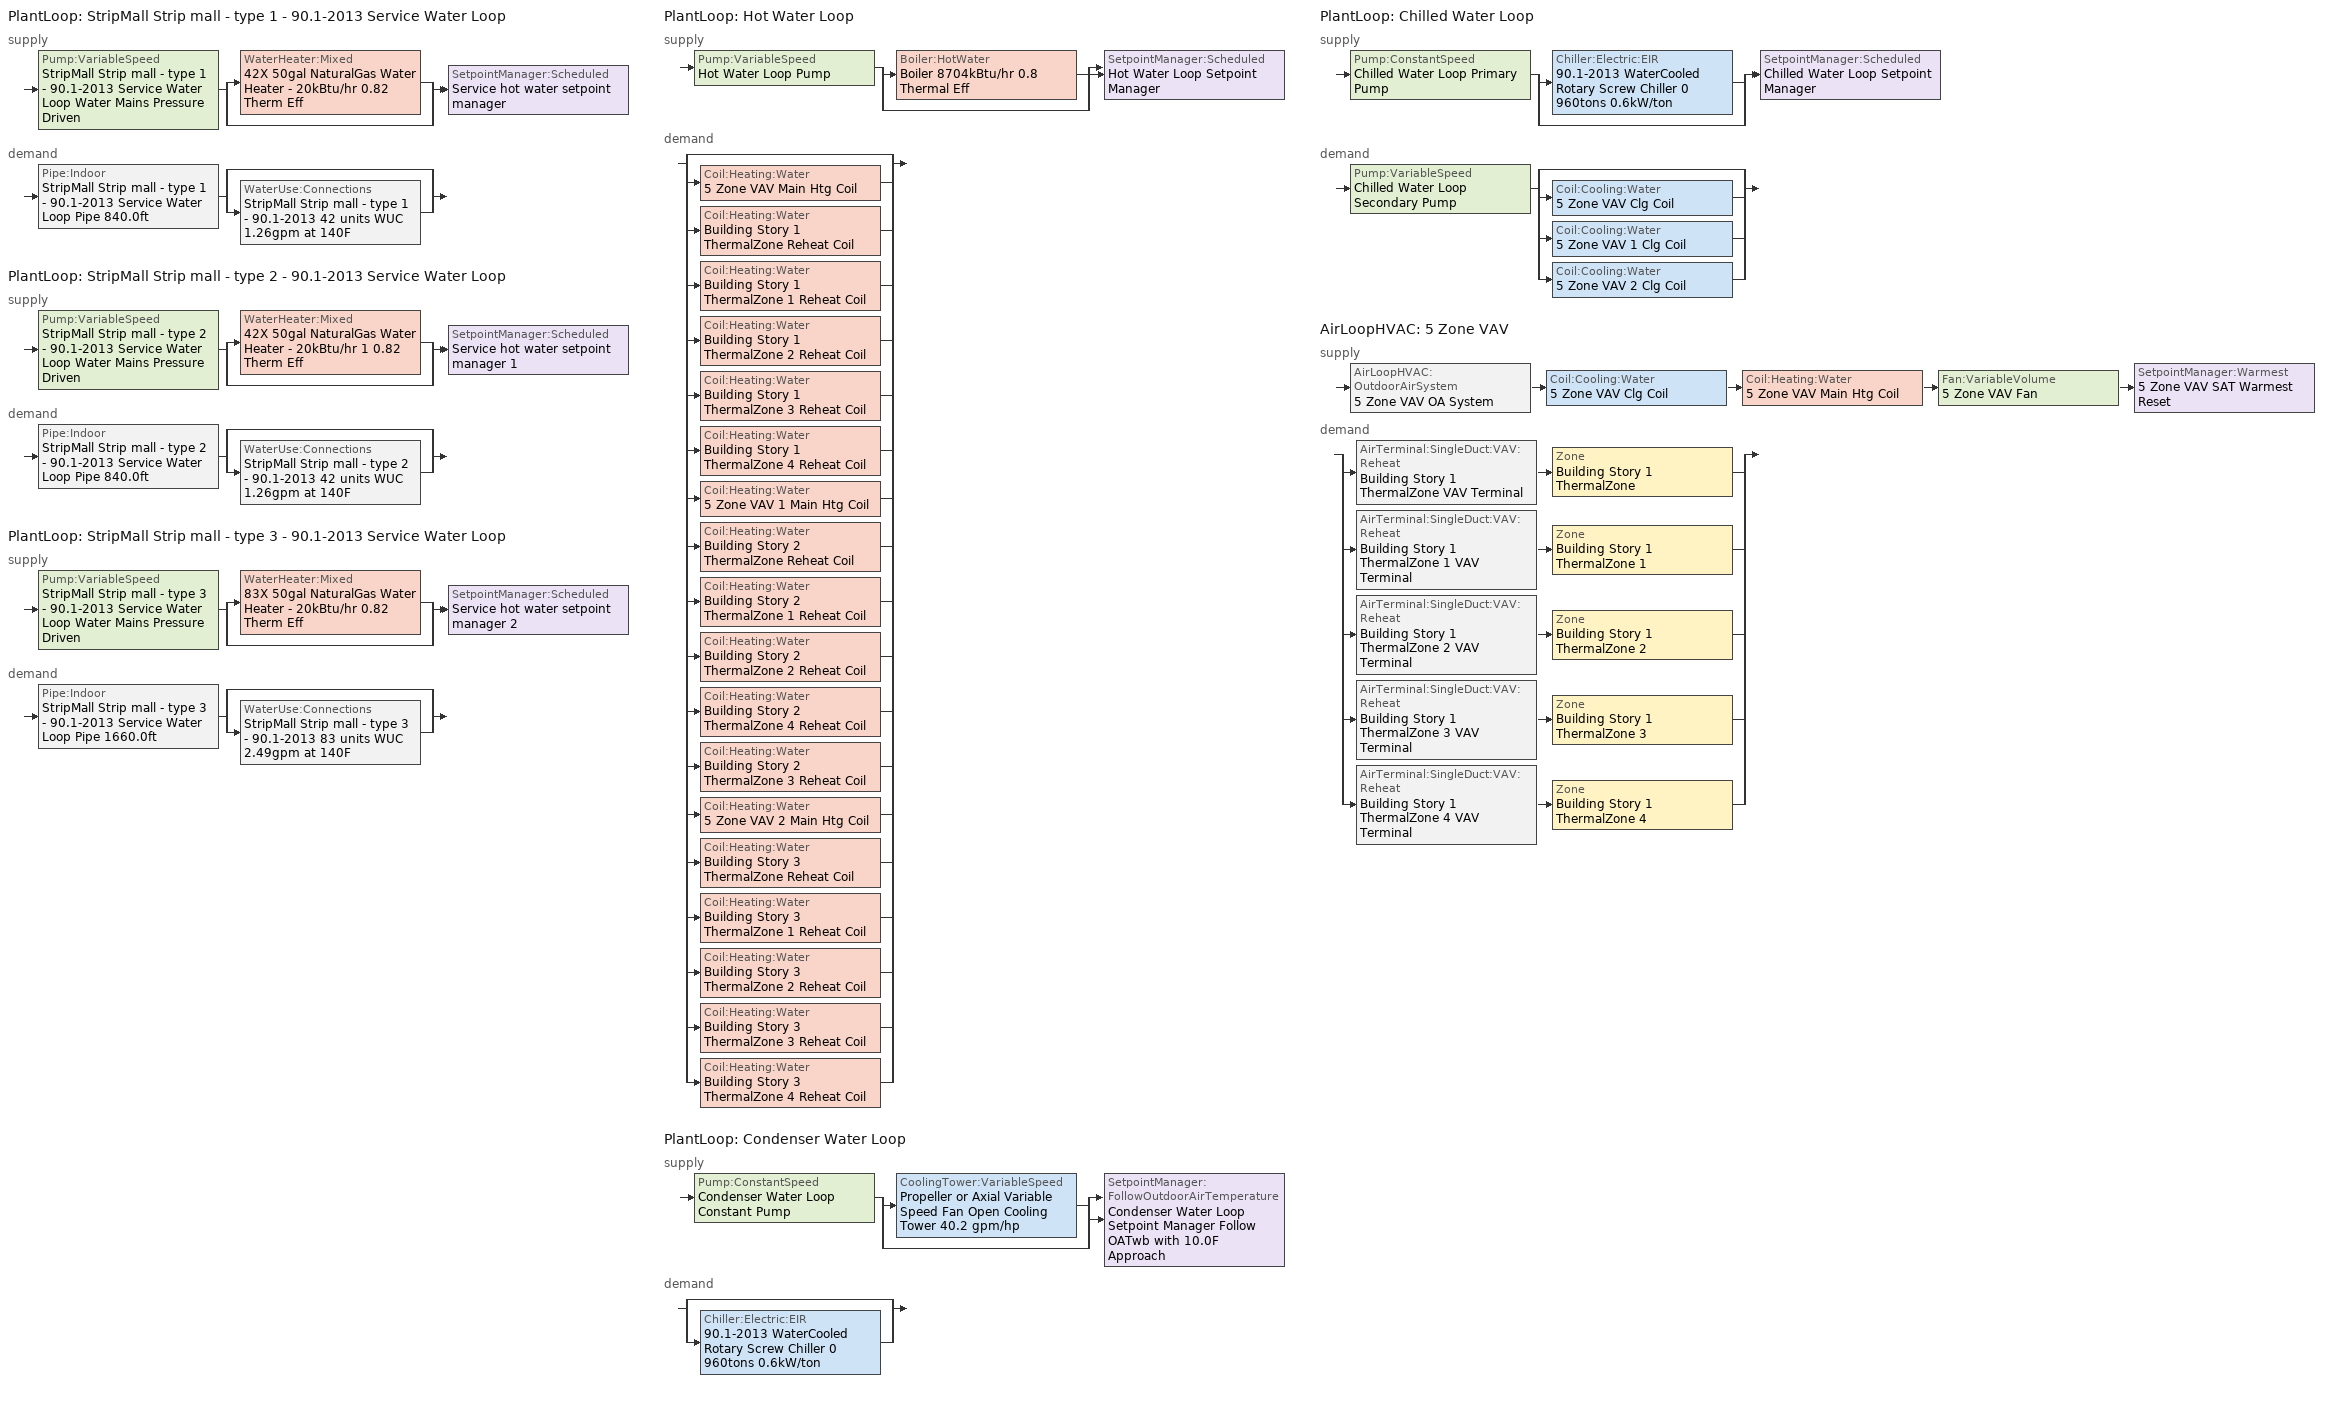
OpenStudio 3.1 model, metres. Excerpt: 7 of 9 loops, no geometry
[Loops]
PlantLoop 'StripMall Strip mall - type 1 - 90.1-2013 Service Water Loop'
 supply: Pump:VariableSpeed 'StripMall Strip mall - type 1 - 90.1-2013 Service Water Loop Water Mains Pressure Driven' > split
  | WaterHeater:Mixed '42X 50gal NaturalGas Water Heater - 20kBtu/hr 0.82 Therm Eff'
  | bypass
  join > SetpointManager:Scheduled 'Service hot water setpoint manager'
 demand: Pipe:Indoor 'StripMall Strip mall - type 1 - 90.1-2013 Service Water Loop Pipe 840.0ft' > split
  | bypass
  | WaterUse:Connections 'StripMall Strip mall - type 1 - 90.1-2013 42 units WUC 1.26gpm at 140F'
PlantLoop 'StripMall Strip mall - type 2 - 90.1-2013 Service Water Loop'
 supply: Pump:VariableSpeed 'StripMall Strip mall - type 2 - 90.1-2013 Service Water Loop Water Mains Pressure Driven' > split
  | WaterHeater:Mixed '42X 50gal NaturalGas Water Heater - 20kBtu/hr 1 0.82 Therm Eff'
  | bypass
  join > SetpointManager:Scheduled 'Service hot water setpoint manager 1'
 demand: Pipe:Indoor 'StripMall Strip mall - type 2 - 90.1-2013 Service Water Loop Pipe 840.0ft' > split
  | bypass
  | WaterUse:Connections 'StripMall Strip mall - type 2 - 90.1-2013 42 units WUC 1.26gpm at 140F'
PlantLoop 'StripMall Strip mall - type 3 - 90.1-2013 Service Water Loop'
 supply: Pump:VariableSpeed 'StripMall Strip mall - type 3 - 90.1-2013 Service Water Loop Water Mains Pressure Driven' > split
  | WaterHeater:Mixed '83X 50gal NaturalGas Water Heater - 20kBtu/hr 0.82 Therm Eff'
  | bypass
  join > SetpointManager:Scheduled 'Service hot water setpoint manager 2'
 demand: Pipe:Indoor 'StripMall Strip mall - type 3 - 90.1-2013 Service Water Loop Pipe 1660.0ft' > split
  | bypass
  | WaterUse:Connections 'StripMall Strip mall - type 3 - 90.1-2013 83 units WUC 2.49gpm at 140F'
PlantLoop 'Hot Water Loop'
 supply: Pump:VariableSpeed 'Hot Water Loop Pump' > split
  | Boiler:HotWater 'Boiler 8704kBtu/hr 0.8 Thermal Eff'
  | bypass
  join > SetpointManager:Scheduled 'Hot Water Loop Setpoint Manager'
 demand: split
  | bypass
  | Coil:Heating:Water '5 Zone VAV Main Htg Coil'
  | Coil:Heating:Water 'Building Story 1 ThermalZone Reheat Coil'
  | Coil:Heating:Water 'Building Story 1 ThermalZone 1 Reheat Coil'
  | Coil:Heating:Water 'Building Story 1 ThermalZone 2 Reheat Coil'
  | Coil:Heating:Water 'Building Story 1 ThermalZone 3 Reheat Coil'
  | Coil:Heating:Water 'Building Story 1 ThermalZone 4 Reheat Coil'
  | Coil:Heating:Water '5 Zone VAV 1 Main Htg Coil'
  | Coil:Heating:Water 'Building Story 2 ThermalZone Reheat Coil'
  | Coil:Heating:Water 'Building Story 2 ThermalZone 1 Reheat Coil'
  | Coil:Heating:Water 'Building Story 2 ThermalZone 2 Reheat Coil'
  | Coil:Heating:Water 'Building Story 2 ThermalZone 4 Reheat Coil'
  | Coil:Heating:Water 'Building Story 2 ThermalZone 3 Reheat Coil'
  | Coil:Heating:Water '5 Zone VAV 2 Main Htg Coil'
  | Coil:Heating:Water 'Building Story 3 ThermalZone Reheat Coil'
  | Coil:Heating:Water 'Building Story 3 ThermalZone 1 Reheat Coil'
  | Coil:Heating:Water 'Building Story 3 ThermalZone 2 Reheat Coil'
  | Coil:Heating:Water 'Building Story 3 ThermalZone 3 Reheat Coil'
  | Coil:Heating:Water 'Building Story 3 ThermalZone 4 Reheat Coil'
PlantLoop 'Condenser Water Loop'
 supply: Pump:ConstantSpeed 'Condenser Water Loop Constant Pump' > split
  | CoolingTower:VariableSpeed 'Propeller or Axial Variable Speed Fan Open Cooling Tower 40.2 gpm/hp'
  | bypass
  join > SetpointManager:FollowOutdoorAirTemperature 'Condenser Water Loop Setpoint Manager Follow OATwb with 10.0F Approach'
 demand: split
  | bypass
  | Chiller:Electric:EIR '90.1-2013 WaterCooled  Rotary Screw Chiller 0 960tons 0.6kW/ton'
PlantLoop 'Chilled Water Loop'
 supply: Pump:ConstantSpeed 'Chilled Water Loop Primary Pump' > split
  | Chiller:Electric:EIR '90.1-2013 WaterCooled  Rotary Screw Chiller 0 960tons 0.6kW/ton'
  | bypass
  join > SetpointManager:Scheduled 'Chilled Water Loop Setpoint Manager'
 demand: Pump:VariableSpeed 'Chilled Water Loop Secondary Pump' > split
  | bypass
  | Coil:Cooling:Water '5 Zone VAV Clg Coil'
  | Coil:Cooling:Water '5 Zone VAV 1 Clg Coil'
  | Coil:Cooling:Water '5 Zone VAV 2 Clg Coil'
AirLoopHVAC '5 Zone VAV'
 supply: AirLoopHVAC:OutdoorAirSystem '5 Zone VAV OA System' > Coil:Cooling:Water '5 Zone VAV Clg Coil' > Coil:Heating:Water '5 Zone VAV Main Htg Coil' > Fan:VariableVolume '5 Zone VAV Fan' > SetpointManager:Warmest '5 Zone VAV SAT Warmest Reset'
 demand: split
  | AirTerminal:SingleDuct:VAV:Reheat 'Building Story 1 ThermalZone VAV Terminal' > Zone 'Building Story 1 ThermalZone'
  | AirTerminal:SingleDuct:VAV:Reheat 'Building Story 1 ThermalZone 1 VAV Terminal' > Zone 'Building Story 1 ThermalZone 1'
  | AirTerminal:SingleDuct:VAV:Reheat 'Building Story 1 ThermalZone 2 VAV Terminal' > Zone 'Building Story 1 ThermalZone 2'
  | AirTerminal:SingleDuct:VAV:Reheat 'Building Story 1 ThermalZone 3 VAV Terminal' > Zone 'Building Story 1 ThermalZone 3'
  | AirTerminal:SingleDuct:VAV:Reheat 'Building Story 1 ThermalZone 4 VAV Terminal' > Zone 'Building Story 1 ThermalZone 4'
[Construction]
Uninsulated copper pipe 0.75in type L: Copper pipe 0.75in type L
Uninsulated copper pipe 0.75in type L 1: Copper pipe 0.75in type L 1
Uninsulated copper pipe 0.75in type L 2: Copper pipe 0.75in type L 2
[Material] Roughness=Smooth; Thickness {m}=0.001143; Conductivity {W/m-K}=386; Density {kg/m3}=8906.27; Specific Heat {J/kg-K}=385.1856; Thermal Absorptance=0.9; Solar Absorptance=0.7; Visible Absorptance=0.7
Copper pipe 0.75in type L; Copper pipe 0.75in type L 1; Copper pipe 0.75in type L 2
[WaterUse:Connections]
Name | Water Use Equipment Name 1
StripMall Strip mall - type 1 - 90.1-2013 42 units WUC 1.26gpm at 140F | StripMall Strip mall - type 1 - 90.1-2013 42 units Service Water Use 1.26gpm at 140F
StripMall Strip mall - type 2 - 90.1-2013 42 units WUC 1.26gpm at 140F | StripMall Strip mall - type 2 - 90.1-2013 42 units Service Water Use 1.26gpm at 140F
StripMall Strip mall - type 3 - 90.1-2013 83 units WUC 2.49gpm at 140F | StripMall Strip mall - type 3 - 90.1-2013 83 units Service Water Use 2.49gpm at 140F
[WaterUse:Equipment:Definition] Sensible Fraction Schedule=Fraction Sensible - 0.2; Latent Fraction Schedule=Fraction Latent - 0.05
Name | Peak Flow Rate {m3/s} | Target Temperature Schedule
StripMall Strip mall - type 1 - 90.1-2013 42 units Service Water Use Def 1.26gpm | 7.94936e-05 | Mixed Water At Faucet Temp - 140F
StripMall Strip mall - type 2 - 90.1-2013 42 units Service Water Use Def 1.26gpm | 7.94936e-05 | Mixed Water At Faucet Temp - 140F 1
StripMall Strip mall - type 3 - 90.1-2013 83 units Service Water Use Def 2.49gpm | 0.000157095 | Mixed Water At Faucet Temp - 140F 2
[WaterUse:Equipment]
Name | Water Use Equipment Definition | Flow Rate Fraction Schedule
StripMall Strip mall - type 1 - 90.1-2013 42 units Service Water Use 1.26gpm at 140F | StripMall Strip mall - type 1 - 90.1-2013 42 units Service Water Use Def 1.26gpm | RetailStripmall Type1_SWH_SCH
StripMall Strip mall - type 2 - 90.1-2013 42 units Service Water Use 1.26gpm at 140F | StripMall Strip mall - type 2 - 90.1-2013 42 units Service Water Use Def 1.26gpm | RetailStripmall Type2_SWH_SCH
StripMall Strip mall - type 3 - 90.1-2013 83 units Service Water Use 2.49gpm at 140F | StripMall Strip mall - type 3 - 90.1-2013 83 units Service Water Use Def 2.49gpm | RetailStripmall Type3_SWH_SCH
[PlantLoop] Glycol Concentration=0; Plant Loop Volume {m3}=Autocalculate; Load Distribution Scheme=Optimal
Name | Maximum Loop Temperature {C} | Minimum Loop Temperature {C} | Fluid Type | Common Pipe Simulation
StripMall Strip mall - type 1 - 90.1-2013 Service Water Loop; StripMall Strip mall - type 2 - 90.1-2013 Service Water Loop; StripMall Strip mall - type 3 - 90.1-2013 Service Water Loop | 60 | 10
Hot Water Loop |  | 10 | Water
Condenser Water Loop | 80 | 5
Chilled Water Loop | 40 | 1 |  | CommonPipe
[Sizing:Plant]
Name | Loop Type | Design Loop Exit Temperature {C} | Loop Design Temperature Difference {deltaC} | Sizing Option | Zone Timesteps in Averaging Window | Coincident Sizing Factor Mode
StripMall Strip mall - type 1 - 90.1-2013 Service Water Loop; StripMall Strip mall - type 2 - 90.1-2013 Service Water Loop; StripMall Strip mall - type 3 - 90.1-2013 Service Water Loop | Heating | 60 | 5 | NonCoincident | 1 | None
Hot Water Loop | Heating | 82.2222 | 11.1111 | NonCoincident | 1 | None
Condenser Water Loop | Condenser | 29.4444 | 5.55556 | Coincident | 6 | GlobalCoolingSizingFactor
Chilled Water Loop | Cooling | 6.66667 | 5.61111 | NonCoincident | 1 | None
[SetpointManager:Scheduled] Control Variable=Temperature
Name | Schedule | Setpoint Node or NodeList
Service hot water setpoint manager | Service Water Loop Temp - 140F | StripMall Strip mall - type 1 - 90.1-2013 Service Water Loop Supply Outlet Node
Service hot water setpoint manager 1 | Service Water Loop Temp - 140F 1 | StripMall Strip mall - type 2 - 90.1-2013 Service Water Loop Supply Outlet Node
Service hot water setpoint manager 2 | Service Water Loop Temp - 140F 2 | StripMall Strip mall - type 3 - 90.1-2013 Service Water Loop Supply Outlet Node
Hot Water Loop Setpoint Manager | Hot Water Loop Temp - 180F | Hot Water Loop Supply Outlet Node
Chilled Water Loop Setpoint Manager | Chilled Water Loop Temp - 44F | Chilled Water Loop Supply Outlet Node
[Pump:VariableSpeed] Skin Loss Radiative Fraction=0.5; Design Power Sizing Method=PowerPerFlowPerPressure; Design Electric Power per Unit Flow Rate {W/(m3/s)}=348701.1; Design Shaft Power per Unit Flow Rate per Unit Head {W-s/m3-Pa}=1.28205; Design Minimum Flow Rate Fraction=0
Name | Rated Pump Head {Pa} | Motor Efficiency | Pump Control Type | Fraction of Motor Inefficiencies to Fluid Stream | Coefficient 1 of the Part Load Performance Curve | Coefficient 2 of the Part Load Performance Curve | Coefficient 3 of the Part Load Performance Curve | Coefficient 4 of the Part Load Performance Curve
StripMall Strip mall - type 1 - 90.1-2013 Service Water Loop Water Mains Pressure Driven; StripMall Strip mall - type 2 - 90.1-2013 Service Water Loop Water Mains Pressure Driven; StripMall Strip mall - type 3 - 90.1-2013 Service Water Loop Water Mains Pressure Driven | 0.001 | 0.7 | Continuous
Hot Water Loop Pump | 179344 | 0.93 | Intermittent
Chilled Water Loop Secondary Pump | 134508 | 0.941 | Intermittent | 0 | 0 | 0.0205 | 0.4101 | 0.5753
[WaterHeater:Mixed] Deadband Temperature Difference {deltaC}=2; Maximum Temperature Limit {C}=60; Heater Control Type=Cycle; Heater Fuel Type=NaturalGas; Heater Thermal Efficiency=0.82; Off Cycle Parasitic Fuel Consumption Rate {W}=0; Off Cycle Parasitic Fuel Type=NaturalGas; Off Cycle Parasitic Heat Fraction to Tank=0; On Cycle Parasitic Fuel Consumption Rate {W}=0; On Cycle Parasitic Fuel Type=NaturalGas; On Cycle Parasitic Heat Fraction to Tank=0; Ambient Temperature Indicator=Schedule; Off Cycle Loss Coefficient to Ambient Temperature {W/K}=2.29857; On Cycle Loss Coefficient to Ambient Temperature {W/K}=2.29857; Use Side Effectiveness=1; Source Side Effectiveness=1; Use Side Design Flow Rate {m3/s}=autosize; Source Side Design Flow Rate {m3/s}=autosize; Indirect Water Heating Recovery Time {hr}=1.5; Source Side Flow Control Mode=IndirectHeatPrimarySetpoint
Name | Tank Volume {m3} | Setpoint Temperature Schedule | Heater Maximum Capacity {W} | Ambient Temperature Schedule
42X 50gal NaturalGas Water Heater - 20kBtu/hr 0.82 Therm Eff | 7.94936 | Service Water Loop Temp - 140F | 246180 | Water Heater Ambient Temp Schedule - 71.6f
42X 50gal NaturalGas Water Heater - 20kBtu/hr 1 0.82 Therm Eff | 7.94936 | Service Water Loop Temp - 140F 1 | 246180 | Water Heater Ambient Temp Schedule - 71.6f 1
83X 50gal NaturalGas Water Heater - 20kBtu/hr 0.82 Therm Eff | 15.7095 | Service Water Loop Temp - 140F 2 | 486498 | Water Heater Ambient Temp Schedule - 71.6f 2
[Pipe:Indoor] Environment Type=Schedule; Pipe Inside Diameter {m}=0.019939
Name | Construction | Ambient Temperature Schedule | Ambient Air Velocity Schedule | Pipe Length {m}
StripMall Strip mall - type 1 - 90.1-2013 Service Water Loop Pipe 840.0ft | Uninsulated copper pipe 0.75in type L | StripMall Strip mall - type 1 - 90.1-2013 Service Water Loop Piping Air Temp - 70F | StripMall Strip mall - type 1 - 90.1-2013 Service Water Loop Piping Air Velocity - 0.67mph | 256.032
StripMall Strip mall - type 2 - 90.1-2013 Service Water Loop Pipe 840.0ft | Uninsulated copper pipe 0.75in type L 1 | StripMall Strip mall - type 2 - 90.1-2013 Service Water Loop Piping Air Temp - 70F | StripMall Strip mall - type 2 - 90.1-2013 Service Water Loop Piping Air Velocity - 0.67mph | 256.032
StripMall Strip mall - type 3 - 90.1-2013 Service Water Loop Pipe 1660.0ft | Uninsulated copper pipe 0.75in type L 2 | StripMall Strip mall - type 3 - 90.1-2013 Service Water Loop Piping Air Temp - 70F | StripMall Strip mall - type 3 - 90.1-2013 Service Water Loop Piping Air Velocity - 0.67mph | 505.968
[Sizing:Zone] Zone Cooling Design Supply Air Temperature Input Method=SupplyAirTemperature; Zone Cooling Design Supply Air Temperature {C}=12.7778; Zone Cooling Design Supply Air Temperature Difference {deltaC}=11.11; Zone Heating Design Supply Air Temperature Input Method=SupplyAirTemperature; Zone Heating Design Supply Air Temperature {C}=40; Zone Heating Design Supply Air Temperature Difference {deltaC}=11.11; Zone Cooling Design Supply Air Humidity Ratio {kg-H2O/kg-air}=0.0085; Zone Heating Design Supply Air Humidity Ratio {kg-H2O/kg-air}=0.008; Cooling Design Air Flow Method=DesignDayWithLimit; Heating Design Air Flow Method=DesignDay; Account for Dedicated Outdoor Air System=No; Dedicated Outdoor Air System Control Strategy=NeutralSupplyAir; Dedicated Outdoor Air Low Setpoint Temperature for Design {C}=autosize; Dedicated Outdoor Air High Setpoint Temperature for Design {C}=autosize
Building Story 1 ThermalZone; Building Story 1 ThermalZone 1; Building Story 1 ThermalZone 2; Building Story 1 ThermalZone 3; Building Story 1 ThermalZone 4
[Zone equipment]
Building Story 1 ThermalZone: Building Story 1 ThermalZone VAV Terminal
Building Story 1 ThermalZone 1: Building Story 1 ThermalZone 1 VAV Terminal
Building Story 1 ThermalZone 2: Building Story 1 ThermalZone 2 VAV Terminal
Building Story 1 ThermalZone 3: Building Story 1 ThermalZone 3 VAV Terminal
Building Story 1 ThermalZone 4: Building Story 1 ThermalZone 4 VAV Terminal
[Boiler:HotWater]
Boiler 8704kBtu/hr 0.8 Thermal Eff: Fuel Type=NaturalGas; Nominal Thermal Efficiency=0.8; Efficiency Curve Temperature Evaluation Variable=LeavingBoiler; Normalized Boiler Efficiency Curve=Boiler with Minimum Turndown; Minimum Part Load Ratio=0; Maximum Part Load Ratio=1.2; Optimum Part Load Ratio=1; Water Outlet Upper Temperature Limit {C}=95; Boiler Flow Mode=LeavingSetpointModulated; Parasitic Electric Load {W}=0; Sizing Factor=1
[SetpointManager:FollowOutdoorAirTemperature]
Condenser Water Loop Setpoint Manager Follow OATwb with 10.0F Approach: Control Variable=Temperature; Reference Temperature Type=OutdoorAirWetBulb; Offset Temperature Difference {deltaC}=5.55556; Maximum Setpoint Temperature {C}=29.3556; Minimum Setpoint Temperature {C}=21.1111; Setpoint Node or NodeList=Condenser Water Loop Supply Outlet Node
[Pump:ConstantSpeed] Rated Flow Rate {m3/s}=autosize; Rated Power Consumption {W}=autosize; Fraction of Motor Inefficiencies to Fluid Stream=0; Pump Control Type=Intermittent; Design Power Sizing Method=PowerPerFlowPerPressure; Design Electric Power per Unit Flow Rate {W/(m3/s)}=348701.1; Design Shaft Power per Unit Flow Rate per Unit Head {W-s/m3-Pa}=1.28205
Name | Rated Pump Head {Pa} | Motor Efficiency
Condenser Water Loop Constant Pump | 148557 | 0.95
Chilled Water Loop Primary Pump | 44836 | 0.924
[CoolingTower:VariableSpeed]
Propeller or Axial Variable Speed Fan Open Cooling Tower 40.2 gpm/hp: Model Type=CoolToolsCrossFlow; Design Inlet Air Wet-Bulb Temperature {C}=23.8; Design Approach Temperature {deltaC}=5.55556; Design Range Temperature {deltaC}=5.55556; Design Water Flow Rate {m3/s}=autosize; Design Air Flow Rate {m3/s}=autosize; Design Fan Power {W}=54828.8; Fan Power Ratio Function of Air Flow Rate Ratio Curve=VSD-TWR-FAN-FPLR; Minimum Air Flow Rate Ratio=0.2; Fraction of Tower Capacity in Free Convection Regime=0.125; Basin Heater Capacity {W/K}=0; Basin Heater Setpoint Temperature {C}=2; Evaporation Loss Mode=SaturatedExit; Evaporation Loss Factor {percent/K}=0.2; Drift Loss Percent {percent}=0.008; Blowdown Calculation Mode=ConcentrationRatio; Blowdown Concentration Ratio=3; Number of Cells=1; Cell Control=MaximalCell; Sizing Factor=1
[Chiller:Electric:EIR]
90.1-2013 WaterCooled  Rotary Screw Chiller 0 960tons 0.6kW/ton: Reference Capacity {W}=Autosize; Reference COP {W/W}=6.28036; Reference Leaving Chilled Water Temperature {C}=6.66667; Reference Entering Condenser Fluid Temperature {C}=35; Reference Chilled Water Flow Rate {m3/s}=Autosize; Cooling Capacity Function of Temperature Curve=ChlrWtrPosDispPathAAllQRatio_fTchwsTcwsSI; Electric Input to Cooling Output Ratio Function of Temperature Curve=ChlrWtrPosDispPathAAllEIRRatio_fTchwsTcwsSI; Electric Input to Cooling Output Ratio Function of Part Load Ratio Curve=ChlrWtrPosDispPathAAllEIRRatio_fQRatio; Minimum Part Load Ratio=0.15; Maximum Part Load Ratio=1; Optimum Part Load Ratio=1; Minimum Unloading Ratio=0.25; Condenser Type=WaterCooled; Leaving Chilled Water Lower Temperature Limit {C}=2.22222; Chiller Flow Mode=ConstantFlow; Design Heat Recovery Water Flow Rate {m3/s}=Autosize; Sizing Factor=1; Basin Heater Capacity {W/K}=0; Basin Heater Setpoint Temperature {C}=10; Condenser Heat Recovery Relative Capacity Fraction=1
[AirLoopHVAC]
5 Zone VAV: Availability Schedule=5 Zone VAV Occ Sch; Design Supply Air Flow Rate {m3/s}=autosize; Design Return Air Flow Fraction of Supply Air Flow=1
[Sizing:System]
5 Zone VAV: Type of Load to Size On=Sensible; Design Outdoor Air Flow Rate {m3/s}=22.8121; Central Heating Maximum System Air Flow Ratio=0.3; Preheat Design Temperature {C}=7.22222; Preheat Design Humidity Ratio {kg-H2O/kg-Air}=0.008; Precool Design Temperature {C}=12.7778; Precool Design Humidity Ratio {kg-H2O/kg-Air}=0.008; Central Cooling Design Supply Air Temperature {C}=12.7778; Central Heating Design Supply Air Temperature {C}=12.7778; Sizing Option=Coincident; 100% Outdoor Air in Cooling=No; 100% Outdoor Air in Heating=No; Central Cooling Design Supply Air Humidity Ratio {kg-H2O/kg-Air}=0.0085; Central Heating Design Supply Air Humidity Ratio {kg-H2O/kg-Air}=0.008; Cooling Design Air Flow Method=DesignDay; Cooling Design Air Flow Rate {m3/s}=0; Heating Design Air Flow Method=DesignDay; Heating Design Air Flow Rate {m3/s}=0; System Outdoor Air Method=ZoneSum; Zone Maximum Outdoor Air Fraction=1; Cooling Supply Air Flow Rate Per Floor Area {m3/s-m2}=0.00996765; Cooling Fraction of Autosized Cooling Supply Air Flow Rate=1; Cooling Supply Air Flow Rate Per Unit Cooling Capacity {m3/s-W}=3.94755e-05; Heating Supply Air Flow Rate Per Floor Area {m3/s-m2}=0.00996765; Heating Fraction of Autosized Heating Supply Air Flow Rate=1; Heating Fraction of Autosized Cooling Supply Air Flow Rate=1; Heating Supply Air Flow Rate Per Unit Heating Capacity {m3/s-W}=3.15882e-05; Cooling Design Capacity Method=CoolingDesignCapacity; Cooling Design Capacity {W}=autosize; Cooling Design Capacity Per Floor Area {W/m2}=234.7; Fraction of Autosized Cooling Design Capacity=1; Heating Design Capacity Method=HeatingDesignCapacity; Heating Design Capacity {W}=autosize; Heating Design Capacity Per Floor Area {W/m2}=157; Fraction of Autosized Heating Design Capacity=1; Central Cooling Capacity Control Method=OnOff
[Fan:VariableVolume]
5 Zone VAV Fan: Availability Schedule=Always On Discrete; Fan Total Efficiency=0.6201; Pressure Rise {Pa}=1389.92; Maximum Flow Rate {m3/s}=Autosize; Fan Power Minimum Flow Rate Input Method=Fraction; Fan Power Minimum Flow Fraction=0.25; Fan Power Minimum Air Flow Rate {m3/s}=0; Motor Efficiency=0.954; Motor In Airstream Fraction=1; Fan Power Coefficient 1=0.04076; Fan Power Coefficient 2=0.0881; Fan Power Coefficient 3=-0.0729; Fan Power Coefficient 4=0.9437; Fan Power Coefficient 5=0
[Coil:Heating:Water] Availability Schedule=Always On Discrete; Rated Inlet Water Temperature {C}=82.2222; Rated Outlet Water Temperature {C}=71.1111
Name | Rated Inlet Air Temperature {C} | Rated Outlet Air Temperature {C}
5 Zone VAV Main Htg Coil; 5 Zone VAV 1 Main Htg Coil; 5 Zone VAV 2 Main Htg Coil | 7.22222 | 12.7778
Building Story 1 ThermalZone Reheat Coil; Building Story 1 ThermalZone 1 Reheat Coil; Building Story 1 ThermalZone 2 Reheat Coil; Building Story 1 ThermalZone 3 Reheat Coil; Building Story 1 ThermalZone 4 Reheat Coil; Building Story 2 ThermalZone Reheat Coil; Building Story 2 ThermalZone 1 Reheat Coil; Building Story 2 ThermalZone 2 Reheat Coil; Building Story 2 ThermalZone 4 Reheat Coil; Building Story 2 ThermalZone 3 Reheat Coil; Building Story 3 ThermalZone Reheat Coil; Building Story 3 ThermalZone 1 Reheat Coil; Building Story 3 ThermalZone 2 Reheat Coil; Building Story 3 ThermalZone 3 Reheat Coil; Building Story 3 ThermalZone 4 Reheat Coil | 12.7778 | 40
[Controller:WaterCoil] Minimum Actuated Flow {m3/s}=0
Name | Water Coil | Action | Controller Convergence Tolerance {deltaC}
5 Zone VAV Main Htg Coil Controller | 5 Zone VAV Main Htg Coil | Normal | 0.0001
5 Zone VAV Clg Coil Controller | 5 Zone VAV Clg Coil | Reverse
Building Story 1 ThermalZone Reheat Coil Controller | Building Story 1 ThermalZone Reheat Coil | Normal | 0.0001
Building Story 1 ThermalZone 1 Reheat Coil Controller | Building Story 1 ThermalZone 1 Reheat Coil | Normal | 0.0001
Building Story 1 ThermalZone 2 Reheat Coil Controller | Building Story 1 ThermalZone 2 Reheat Coil | Normal | 0.0001
Building Story 1 ThermalZone 3 Reheat Coil Controller | Building Story 1 ThermalZone 3 Reheat Coil | Normal | 0.0001
Building Story 1 ThermalZone 4 Reheat Coil Controller | Building Story 1 ThermalZone 4 Reheat Coil | Normal | 0.0001
5 Zone VAV 1 Main Htg Coil Controller | 5 Zone VAV 1 Main Htg Coil | Normal | 0.0001
5 Zone VAV 1 Clg Coil Controller | 5 Zone VAV 1 Clg Coil | Reverse
Building Story 2 ThermalZone Reheat Coil Controller | Building Story 2 ThermalZone Reheat Coil | Normal | 0.0001
Building Story 2 ThermalZone 1 Reheat Coil Controller | Building Story 2 ThermalZone 1 Reheat Coil | Normal | 0.0001
Building Story 2 ThermalZone 2 Reheat Coil Controller | Building Story 2 ThermalZone 2 Reheat Coil | Normal | 0.0001
Building Story 2 ThermalZone 4 Reheat Coil Controller | Building Story 2 ThermalZone 4 Reheat Coil | Normal | 0.0001
Building Story 2 ThermalZone 3 Reheat Coil Controller | Building Story 2 ThermalZone 3 Reheat Coil | Normal | 0.0001
5 Zone VAV 2 Main Htg Coil Controller | 5 Zone VAV 2 Main Htg Coil | Normal | 0.0001
5 Zone VAV 2 Clg Coil Controller | 5 Zone VAV 2 Clg Coil | Reverse
Building Story 3 ThermalZone Reheat Coil Controller | Building Story 3 ThermalZone Reheat Coil | Normal | 0.0001
Building Story 3 ThermalZone 1 Reheat Coil Controller | Building Story 3 ThermalZone 1 Reheat Coil | Normal | 0.0001
Building Story 3 ThermalZone 2 Reheat Coil Controller | Building Story 3 ThermalZone 2 Reheat Coil | Normal | 0.0001
Building Story 3 ThermalZone 3 Reheat Coil Controller | Building Story 3 ThermalZone 3 Reheat Coil | Normal | 0.0001
Building Story 3 ThermalZone 4 Reheat Coil Controller | Building Story 3 ThermalZone 4 Reheat Coil | Normal | 0.0001
[Coil:Cooling:Water] Availability Schedule=Always On Discrete; Design Inlet Water Temperature {C}=Autosize; Heat Exchanger Configuration=CrossFlow
5 Zone VAV Clg Coil; 5 Zone VAV 1 Clg Coil; 5 Zone VAV 2 Clg Coil
[Controller:OutdoorAir]
5 Zone VAV OA Controller: Minimum Outdoor Air Flow Rate {m3/s}=autosize; Maximum Outdoor Air Flow Rate {m3/s}=Autosize; Economizer Control Type=DifferentialDryBulb; Economizer Control Action Type=ModulateFlow; Lockout Type=LockoutWithHeating; Minimum Limit Type=FixedMinimum; Minimum Outdoor Air Schedule=5 Zone VAV Occ Sch; Controller Mechanical Ventilation=5 Zone VAV Vent Controller; High Humidity Control=No; Heat Recovery Bypass Control Type=BypassWhenOAFlowGreaterThanMinimum
[Controller:MechanicalVentilation]
5 Zone VAV Vent Controller: Availability Schedule=Always On Discrete; System Outdoor Air Method=ZoneSum
[AirLoopHVAC:OutdoorAirSystem]
5 Zone VAV OA System: Controller=5 Zone VAV OA Controller
[AvailabilityManager:NightCycle] Applicability Schedule=Always On Discrete; Control Type=CycleOnAny; Thermostat Tolerance {deltaC}=1; Cycling Run Time {s}=1800
Availability Manager Night Cycle 1; Availability Manager Night Cycle 2; Availability Manager Night Cycle 3
[AirTerminal:SingleDuct:VAV:Reheat] Availability Schedule=Always On Discrete; Maximum Air Flow Rate {m3/s}=AutoSize; Zone Minimum Air Flow Input Method=Constant; Constant Minimum Air Flow Fraction=0.848348; Fixed Minimum Air Flow Rate {m3/s}=0; Maximum Hot Water or Steam Flow Rate {m3/s}=AutoSize; Minimum Hot Water or Steam Flow Rate {m3/s}=0; Convergence Tolerance=0.001; Damper Heating Action=ReverseWithLimits; Maximum Flow per Zone Floor Area During Reheat {m3/s-m2}=AutoSize; Maximum Flow Fraction During Reheat=0.5; Maximum Reheat Air Temperature {C}=40; Control For Outdoor Air=No
Name | Reheat Coil
Building Story 1 ThermalZone VAV Terminal | Building Story 1 ThermalZone Reheat Coil
Building Story 1 ThermalZone 1 VAV Terminal | Building Story 1 ThermalZone 1 Reheat Coil
Building Story 1 ThermalZone 2 VAV Terminal | Building Story 1 ThermalZone 2 Reheat Coil
Building Story 1 ThermalZone 3 VAV Terminal | Building Story 1 ThermalZone 3 Reheat Coil
Building Story 1 ThermalZone 4 VAV Terminal | Building Story 1 ThermalZone 4 Reheat Coil
[HeatExchanger:AirToAir:SensibleAndLatent] Availability Schedule=Always On Discrete; Nominal Supply Air Flow Rate {m3/s}=autosize; Sensible Effectiveness at 100% Heating Air Flow=0.5; Latent Effectiveness at 100% Heating Air Flow=0.5; Sensible Effectiveness at 75% Heating Air Flow=0.5; Latent Effectiveness at 75% Heating Air Flow=0.5; Sensible Effectiveness at 100% Cooling Air Flow=0.5; Latent Effectiveness at 100% Cooling Air Flow=0.5; Sensible Effectiveness at 75% Cooling Air Flow=0.5; Latent Effectiveness at 75% Cooling Air Flow=0.5; Nominal Electric Power {W}=9870.6; Supply Air Outlet Temperature Control=No; Heat Exchanger Type=Rotary; Frost Control Type=ExhaustOnly; Threshold Temperature {C}=-23.3; Initial Defrost Time Fraction=0.167; Rate of Defrost Time Fraction Increase {1/K}=1.44; Economizer Lockout=Yes
5 Zone VAV ERV; 5 Zone VAV 1 ERV; 5 Zone VAV 2 ERV
[SetpointManager:OutdoorAirPretreat] Minimum Setpoint Temperature {C}=-99; Maximum Setpoint Temperature {C}=99; Minimum Setpoint Humidity Ratio {kgWater/kgDryAir}=1e-05; Maximum Setpoint Humidity Ratio {kgWater/kgDryAir}=1
Setpoint Manager Outdoor Air Pretreat 1; Setpoint Manager Outdoor Air Pretreat 2; Setpoint Manager Outdoor Air Pretreat 3
[SetpointManager:Warmest]
5 Zone VAV SAT Warmest Reset: Control Variable=Temperature; Minimum Setpoint Temperature {C}=12.7778; Maximum Setpoint Temperature {C}=15.5556; Strategy=MaximumTemperature; Setpoint Node or NodeList=5 Zone VAV Supply Outlet Node
[EnergyManagementSystem:Sensor] Output Variable or Output Meter Index Key=Environment; Output Variable or Output Meter=Site Outdoor Air Drybulb Temperature
OAT; OAT_1; OAT_2
[EnergyManagementSystem:Actuator] Actuated Component Type=Schedule:Year; Actuated Component Control Type=Schedule Value
Name | Actuated Component
SYS5ZoneVAVHtgSch0 | RetailStripmall Type1_HTGSETP_SCH_NO_OPTIMUM
SYS5ZoneVAVClgSch0 | RetailStripmall Type1_CLGSETP_SCH_NO_OPTIMUM
SYS5ZoneVAV1HtgSch0; SYS5ZoneVAV2HtgSch0 | RetailStripmall Type3_HTGSETP_SCH_NO_OPTIMUM
SYS5ZoneVAV1ClgSch0; SYS5ZoneVAV2ClgSch0 | RetailStripmall Type3_CLGSETP_SCH_NO_OPTIMUM
[EnergyManagementSystem:Program]
SYS5ZoneVAVOptimumStartProg0: IF DaylightSavings==0 && DayOfWeek>1 && Hour==5 && OAT<23.9 && OAT>1.7; SET SYS5ZoneVAVClgSch0 = 29.4; SET SYS5ZoneVAVHtgSch0 = 15.6; ELSEIF DaylightSavings==0 && DayOfWeek==1 && Hour==7 && OAT<23.9 && OAT>1.7; SET SYS5ZoneVAVClgSch0 = 29.4; SET SYS5ZoneVAVHtgSch0 = 15.6; ELSEIF DaylightSavings==1 && DayOfWeek>1 && Hour==4 && OAT<23.9 && OAT>1.7; SET SYS5ZoneVAVClgSch0 = 29.4; SET SYS5ZoneVAVHtgSch0 = 15.6; ELSEIF DaylightSavings==1 && DayOfWeek==1 && Hour==6 && OAT<23.9 && OAT>1.7; SET SYS5ZoneVAVClgSch0 = 29.4; SET SYS5ZoneVAVHtgSch0 = 15.6; ELSE; SET SYS5ZoneVAVClgSch0 = NULL; SET SYS5ZoneVAVHtgSch0 = NULL; ENDIF
SYS5ZoneVAV1OptimumStartProg0: IF DaylightSavings==0 && DayOfWeek>1 && Hour==5 && OAT_1<23.9 && OAT_1>1.7; SET SYS5ZoneVAV1ClgSch0 = 29.4; SET SYS5ZoneVAV1HtgSch0 = 15.6; ELSEIF DaylightSavings==0 && DayOfWeek==1 && Hour==7 && OAT_1<23.9 && OAT_1>1.7; SET SYS5ZoneVAV1ClgSch0 = 29.4; SET SYS5ZoneVAV1HtgSch0 = 15.6; ELSEIF DaylightSavings==1 && DayOfWeek>1 && Hour==4 && OAT_1<23.9 && OAT_1>1.7; SET SYS5ZoneVAV1ClgSch0 = 29.4; SET SYS5ZoneVAV1HtgSch0 = 15.6; ELSEIF DaylightSavings==1 && DayOfWeek==1 && Hour==6 && OAT_1<23.9 && OAT_1>1.7; SET SYS5ZoneVAV1ClgSch0 = 29.4; SET SYS5ZoneVAV1HtgSch0 = 15.6; ELSE; SET SYS5ZoneVAV1ClgSch0 = NULL; SET SYS5ZoneVAV1HtgSch0 = NULL; ENDIF
SYS5ZoneVAV2OptimumStartProg0: IF DaylightSavings==0 && DayOfWeek>1 && Hour==5 && OAT_2<23.9 && OAT_2>1.7; SET SYS5ZoneVAV2ClgSch0 = 29.4; SET SYS5ZoneVAV2HtgSch0 = 15.6; ELSEIF DaylightSavings==0 && DayOfWeek==1 && Hour==7 && OAT_2<23.9 && OAT_2>1.7; SET SYS5ZoneVAV2ClgSch0 = 29.4; SET SYS5ZoneVAV2HtgSch0 = 15.6; ELSEIF DaylightSavings==1 && DayOfWeek>1 && Hour==4 && OAT_2<23.9 && OAT_2>1.7; SET SYS5ZoneVAV2ClgSch0 = 29.4; SET SYS5ZoneVAV2HtgSch0 = 15.6; ELSEIF DaylightSavings==1 && DayOfWeek==1 && Hour==6 && OAT_2<23.9 && OAT_2>1.7; SET SYS5ZoneVAV2ClgSch0 = 29.4; SET SYS5ZoneVAV2HtgSch0 = 15.6; ELSE; SET SYS5ZoneVAV2ClgSch0 = NULL; SET SYS5ZoneVAV2HtgSch0 = NULL; ENDIF
[EnergyManagementSystem:ProgramCallingManager]
SYS5ZoneVAVOptimumStartCallingManager0: BeginTimestepBeforePredictor; SYS5ZoneVAVOptimumStartProg0
SYS5ZoneVAV1OptimumStartCallingManager0: BeginTimestepBeforePredictor; SYS5ZoneVAV1OptimumStartProg0
SYS5ZoneVAV2OptimumStartCallingManager0: BeginTimestepBeforePredictor; SYS5ZoneVAV2OptimumStartProg0
[Schedule:Ruleset]
Name | Default Day Schedule | Summer Design Day Schedule | Winter Design Day Schedule
RetailStripmall Type1_SWH_SCH | RetailStripmall Type1_SWH_SCH Default | RetailStripmall Type1_SWH_SCH Summer Design Day | RetailStripmall Type1_SWH_SCH Winter Design Day
Fraction Sensible - 0.2 | Fraction Sensible - 0.2 Default
Fraction Latent - 0.05 | Fraction Latent - 0.05 Default
Mixed Water At Faucet Temp - 140F | Mixed Water At Faucet Temp - 140F Default
Service Water Loop Temp - 140F | Service Water Loop Temp - 140F Default
Water Heater Ambient Temp Schedule - 71.6f | Water Heater Ambient Temp Schedule - 71.6f Default
StripMall Strip mall - type 1 - 90.1-2013 Service Water Loop Piping Air Temp - 70F | StripMall Strip mall - type 1 - 90.1-2013 Service Water Loop Piping Air Temp - 70F Default
StripMall Strip mall - type 1 - 90.1-2013 Service Water Loop Piping Air Velocity - 0.67mph | StripMall Strip mall - type 1 - 90.1-2013 Service Water Loop Piping Air Velocity - 0.67mph Default
RetailStripmall Type2_SWH_SCH | RetailStripmall Type2_SWH_SCH Default | RetailStripmall Type2_SWH_SCH Summer Design Day | RetailStripmall Type2_SWH_SCH Winter Design Day
Mixed Water At Faucet Temp - 140F 1 | Mixed Water At Faucet Temp - 140F Default 1
Service Water Loop Temp - 140F 1 | Service Water Loop Temp - 140F Default 1
Water Heater Ambient Temp Schedule - 71.6f 1 | Water Heater Ambient Temp Schedule - 71.6f Default 1
StripMall Strip mall - type 2 - 90.1-2013 Service Water Loop Piping Air Temp - 70F | StripMall Strip mall - type 2 - 90.1-2013 Service Water Loop Piping Air Temp - 70F Default
StripMall Strip mall - type 2 - 90.1-2013 Service Water Loop Piping Air Velocity - 0.67mph | StripMall Strip mall - type 2 - 90.1-2013 Service Water Loop Piping Air Velocity - 0.67mph Default
RetailStripmall Type3_SWH_SCH | RetailStripmall Type3_SWH_SCH Default | RetailStripmall Type3_SWH_SCH Summer Design Day | RetailStripmall Type3_SWH_SCH Winter Design Day
Mixed Water At Faucet Temp - 140F 2 | Mixed Water At Faucet Temp - 140F Default 2
Service Water Loop Temp - 140F 2 | Service Water Loop Temp - 140F Default 2
Water Heater Ambient Temp Schedule - 71.6f 2 | Water Heater Ambient Temp Schedule - 71.6f Default 2
StripMall Strip mall - type 3 - 90.1-2013 Service Water Loop Piping Air Temp - 70F | StripMall Strip mall - type 3 - 90.1-2013 Service Water Loop Piping Air Temp - 70F Default
StripMall Strip mall - type 3 - 90.1-2013 Service Water Loop Piping Air Velocity - 0.67mph | StripMall Strip mall - type 3 - 90.1-2013 Service Water Loop Piping Air Velocity - 0.67mph Default
RetailStripmall Type1_HTGSETP_SCH_NO_OPTIMUM | RetailStripmall Type1_HTGSETP_SCH_NO_OPTIMUM Default | RetailStripmall Type1_HTGSETP_SCH_NO_OPTIMUM Summer Design Day | RetailStripmall Type1_HTGSETP_SCH_NO_OPTIMUM Winter Design Day
RetailStripmall Type1_CLGSETP_SCH_NO_OPTIMUM | RetailStripmall Type1_CLGSETP_SCH_NO_OPTIMUM Default | RetailStripmall Type1_CLGSETP_SCH_NO_OPTIMUM Summer Design Day | RetailStripmall Type1_CLGSETP_SCH_NO_OPTIMUM Winter Design Day
RetailStripmall Type3_HTGSETP_SCH_NO_OPTIMUM | RetailStripmall Type3_HTGSETP_SCH_NO_OPTIMUM Default | RetailStripmall Type3_HTGSETP_SCH_NO_OPTIMUM Summer Design Day | RetailStripmall Type3_HTGSETP_SCH_NO_OPTIMUM Winter Design Day
RetailStripmall Type3_CLGSETP_SCH_NO_OPTIMUM | RetailStripmall Type3_CLGSETP_SCH_NO_OPTIMUM Default | RetailStripmall Type3_CLGSETP_SCH_NO_OPTIMUM Summer Design Day | RetailStripmall Type3_CLGSETP_SCH_NO_OPTIMUM Winter Design Day
Hot Water Loop Temp - 180F | Hot Water Loop Temp - 180F Default
Chilled Water Loop Temp - 44F | Chilled Water Loop Temp - 44F Default
5 Zone VAV Occ Sch | 5 Zone VAV Occ Sch Default | 5 Zone VAV Occ Sch Summer Design Day | 5 Zone VAV Occ Sch Winter Design Day
[Schedule:Day]
RetailStripmall Type1_SWH_SCH Default: 8, 0, 0, 9, 0, 0.1, 10, 0, 0.14, 11, 0, 0.29, 12, 0, 0.31, 14, 0, 0.36, 15, 0, 0.34, 16, 0, 0.35, 17, 0, 0.37, 18, 0, 0.34, 19, 0, 0.25, 20, 0, 0.27, 21, 0, 0.21, 23, 0, 0.16, 24, 0, 0.1
RetailStripmall Type1_SWH_SCH Summer Design Day; RetailStripmall Type1_SWH_SCH SmrDsn|Mon|Tue|Wed|Thu Day: 7, 0, 0, 9, 0, 0.04, 10, 0, 0.15, 11, 0, 0.23, 12, 0, 0.32, 13, 0, 0.41, 14, 0, 0.62, 15, 0, 0.6, 16, 0, 0.55, 17, 0, 0.45, 18, 0, 0.5, 19, 0, 0.46, 20, 0, 0.47, 21, 0, 0.34, 22, 0, 0.33, 23, 0, 0.23, 24, 0, 0.13
RetailStripmall Type1_SWH_SCH Winter Design Day; RetailStripmall Type1_SWH_SCH WntrDsn|Sat|Fri Day: 1, 0, 0.13, 9, 0, 0, 10, 0, 0.2, 11, 0, 0.23, 12, 0, 0.32, 13, 0, 0.41, 14, 0, 0.65, 15, 0, 0.6, 16, 0, 0.55, 17, 0, 0.45, 18, 0, 0.5, 19, 0, 0.46, 20, 0, 0.47, 21, 0, 0.34, 22, 0, 0.33, 23, 0, 0.23, 24, 0, 0.13
Fraction Sensible - 0.2 Default: 24, 0, 0.2
Fraction Latent - 0.05 Default: 24, 0, 0.05
Mixed Water At Faucet Temp - 140F Default; Service Water Loop Temp - 140F Default; Mixed Water At Faucet Temp - 140F Default 1; Service Water Loop Temp - 140F Default 1; Mixed Water At Faucet Temp - 140F Default 2; Service Water Loop Temp - 140F Default 2: 24, 0, 60
Water Heater Ambient Temp Schedule - 71.6f Default; Water Heater Ambient Temp Schedule - 71.6f Default 1; Water Heater Ambient Temp Schedule - 71.6f Default 2: 24, 0, 22
StripMall Strip mall - type 1 - 90.1-2013 Service Water Loop Piping Air Temp - 70F Default; StripMall Strip mall - type 2 - 90.1-2013 Service Water Loop Piping Air Temp - 70F Default; StripMall Strip mall - type 3 - 90.1-2013 Service Water Loop Piping Air Temp - 70F Default: 24, 0, 21.1111
StripMall Strip mall - type 1 - 90.1-2013 Service Water Loop Piping Air Velocity - 0.67mph Default; StripMall Strip mall - type 2 - 90.1-2013 Service Water Loop Piping Air Velocity - 0.67mph Default; StripMall Strip mall - type 3 - 90.1-2013 Service Water Loop Piping Air Velocity - 0.67mph Default: 24, 0, 0.3
RetailStripmall Type2_SWH_SCH Default: 9, 0, 0, 10, 0, 0.12, 11, 0, 0.14, 12, 0, 0.29, 13, 0, 0.33, 14, 0, 0.4, 15, 0, 0.36, 16, 0, 0.37, 17, 0, 0.35, 18, 0, 0.37, 24, 0, 0
RetailStripmall Type2_SWH_SCH Summer Design Day; RetailStripmall Type2_SWH_SCH SmrDsn|Wkdy Day: 8, 0, 0, 9, 0, 0.15, 10, 0, 0.23, 11, 0, 0.32, 12, 0, 0.41, 13, 0, 0.57, 14, 0, 0.62, 15, 0, 0.61, 16, 0, 0.5, 17, 0, 0.45, 18, 0, 0.46, 19, 0, 0.47, 20, 0, 0.42, 21, 0, 0.34, 24, 0, 0
RetailStripmall Type2_SWH_SCH Winter Design Day; RetailStripmall Type2_SWH_SCH WntrDsn|Sat Day: 8, 0, 0, 9, 0, 0.2, 10, 0, 0.24, 11, 0, 0.27, 12, 0, 0.42, 13, 0, 0.54, 14, 0, 0.62, 15, 0, 0.6, 16, 0, 0.5, 17, 0, 0.48, 18, 0, 0.47, 19, 0, 0.34, 24, 0, 0
RetailStripmall Type3_SWH_SCH Default: 10, 0, 0, 11, 0, 0.12, 12, 0, 0.29, 13, 0, 0.31, 15, 0, 0.36, 16, 0, 0.34, 17, 0, 0.35, 18, 0, 0.37, 24, 0, 0
RetailStripmall Type3_SWH_SCH Summer Design Day; RetailStripmall Type3_SWH_SCH SmrDsn|Wkdy Day: 9, 0, 0, 10, 0, 0.15, 11, 0, 0.25, 12, 0, 0.41, 13, 0, 0.57, 14, 0, 0.62, 15, 0, 0.61, 16, 0, 0.5, 17, 0, 0.45, 18, 0, 0.46, 19, 0, 0.47, 20, 0, 0.42, 21, 0, 0.34, 24, 0, 0
RetailStripmall Type3_SWH_SCH Winter Design Day; RetailStripmall Type3_SWH_SCH WntrDsn|Sat Day: 9, 0, 0, 10, 0, 0.2, 11, 0, 0.27, 12, 0, 0.42, 13, 0, 0.54, 14, 0, 0.59, 15, 0, 0.6, 16, 0, 0.49, 17, 0, 0.48, 18, 0, 0.47, 19, 0, 0.46, 24, 0, 0
RetailStripmall Type1_HTGSETP_SCH_NO_OPTIMUM Default; RetailStripmall Type1_HTGSETP_SCH_NO_OPTIMUM Default|Sat|Fri Day: 8, 0, 15.56, 24, 0, 21.11
RetailStripmall Type1_HTGSETP_SCH_NO_OPTIMUM Mon|Tue|Wed|Thu Day: 1, 0, 21.11, 8, 0, 15.56, 24, 0, 21.11
RetailStripmall Type1_HTGSETP_SCH_NO_OPTIMUM Summer Design Day; RetailStripmall Type3_HTGSETP_SCH_NO_OPTIMUM Summer Design Day: 24, 0, 15.56
RetailStripmall Type1_HTGSETP_SCH_NO_OPTIMUM Winter Design Day: 1, 0, 21.11, 8, 0, 15.56, 9, 0, 18.33, 24, 0, 21.11
RetailStripmall Type1_CLGSETP_SCH_NO_OPTIMUM Default: 8, 0, 26.67, 24, 0, 23.89
RetailStripmall Type1_CLGSETP_SCH_NO_OPTIMUM Mon|Tue|Wed|Thu Day: 8, 0, 29.44, 24, 0, 23.89
RetailStripmall Type1_CLGSETP_SCH_NO_OPTIMUM Sat|Fri Day: 1, 0, 23.89, 8, 0, 29.44, 24, 0, 23.89
RetailStripmall Type1_CLGSETP_SCH_NO_OPTIMUM Summer Design Day: 8, 0, 29.44, 9, 0, 26.67, 24, 0, 23.89
RetailStripmall Type1_CLGSETP_SCH_NO_OPTIMUM Winter Design Day; RetailStripmall Type3_CLGSETP_SCH_NO_OPTIMUM Winter Design Day: 24, 0, 29.44
RetailStripmall Type3_HTGSETP_SCH_NO_OPTIMUM Default: 9, 0, 15.56, 18, 0, 21.11, 24, 0, 15.56
RetailStripmall Type3_HTGSETP_SCH_NO_OPTIMUM Sat Day: 8, 0, 15.56, 19, 0, 21.11, 24, 0, 15.56
RetailStripmall Type3_HTGSETP_SCH_NO_OPTIMUM Wkdy Day: 8, 0, 15.56, 21, 0, 21.11, 24, 0, 15.56
RetailStripmall Type3_HTGSETP_SCH_NO_OPTIMUM Winter Design Day: 8, 0, 15.56, 9, 0, 18.33, 21, 0, 21.11, 24, 0, 15.56
RetailStripmall Type3_CLGSETP_SCH_NO_OPTIMUM Default: 9, 0, 29.44, 17, 0, 23.89, 24, 0, 29.44
RetailStripmall Type3_CLGSETP_SCH_NO_OPTIMUM Sat Day: 8, 0, 29.44, 18, 0, 23.89, 24, 0, 29.44
RetailStripmall Type3_CLGSETP_SCH_NO_OPTIMUM Summer Design Day: 8, 0, 29.44, 9, 0, 26.67, 21, 0, 23.89, 24, 0, 29.44
RetailStripmall Type3_CLGSETP_SCH_NO_OPTIMUM Wkdy Day: 8, 0, 29.44, 21, 0, 23.89, 24, 0, 29.44
Hot Water Loop Temp - 180F Default: 24, 0, 82.2222
Chilled Water Loop Temp - 44F Default: 24, 0, 6.66667
5 Zone VAV Occ Sch Default: 12, 0, 0, 23, 0, 1, 24, 0, 0
5 Zone VAV Occ Sch Winter Design Day; 5 Zone VAV Occ Sch Summer Design Day: 24, 0, 1
5 Zone VAV Occ Sch Sunday: 11, 0, 0, 22, 0, 1, 24, 0, 0
[Schedule:Rule] Date Specification Type=DateRange; Start Month=1; Start Day=1; End Month=12; End Day=31
Name | Schedule Ruleset | Rule Order | Day Schedule | Apply Monday | Apply Tuesday | Apply Wednesday | Apply Thursday | Apply Friday | Apply Saturday | Apply Sunday
Schedule Rule 26 | RetailStripmall Type1_SWH_SCH | 1 | RetailStripmall Type1_SWH_SCH SmrDsn|Mon|Tue|Wed|Thu Day | Yes | Yes | Yes | Yes
Schedule Rule 27 | RetailStripmall Type1_SWH_SCH | 0 | RetailStripmall Type1_SWH_SCH WntrDsn|Sat|Fri Day |  |  |  |  | Yes | Yes
Schedule Rule 28 | RetailStripmall Type2_SWH_SCH | 1 | RetailStripmall Type2_SWH_SCH SmrDsn|Wkdy Day | Yes | Yes | Yes | Yes | Yes
Schedule Rule 29 | RetailStripmall Type2_SWH_SCH | 0 | RetailStripmall Type2_SWH_SCH WntrDsn|Sat Day |  |  |  |  |  | Yes
Schedule Rule 30 | RetailStripmall Type3_SWH_SCH | 1 | RetailStripmall Type3_SWH_SCH SmrDsn|Wkdy Day | Yes | Yes | Yes | Yes | Yes
Schedule Rule 31 | RetailStripmall Type3_SWH_SCH | 0 | RetailStripmall Type3_SWH_SCH WntrDsn|Sat Day |  |  |  |  |  | Yes
Schedule Rule 32 | RetailStripmall Type1_HTGSETP_SCH_NO_OPTIMUM | 1 | RetailStripmall Type1_HTGSETP_SCH_NO_OPTIMUM Default|Sat|Fri Day |  |  |  |  | Yes | Yes
Schedule Rule 33 | RetailStripmall Type1_HTGSETP_SCH_NO_OPTIMUM | 0 | RetailStripmall Type1_HTGSETP_SCH_NO_OPTIMUM Mon|Tue|Wed|Thu Day | Yes | Yes | Yes | Yes
Schedule Rule 34 | RetailStripmall Type1_CLGSETP_SCH_NO_OPTIMUM | 1 | RetailStripmall Type1_CLGSETP_SCH_NO_OPTIMUM Mon|Tue|Wed|Thu Day | Yes | Yes | Yes | Yes
Schedule Rule 35 | RetailStripmall Type1_CLGSETP_SCH_NO_OPTIMUM | 0 | RetailStripmall Type1_CLGSETP_SCH_NO_OPTIMUM Sat|Fri Day |  |  |  |  | Yes | Yes
Schedule Rule 40 | RetailStripmall Type3_HTGSETP_SCH_NO_OPTIMUM | 1 | RetailStripmall Type3_HTGSETP_SCH_NO_OPTIMUM Sat Day |  |  |  |  |  | Yes
Schedule Rule 41 | RetailStripmall Type3_HTGSETP_SCH_NO_OPTIMUM | 0 | RetailStripmall Type3_HTGSETP_SCH_NO_OPTIMUM Wkdy Day | Yes | Yes | Yes | Yes | Yes
Schedule Rule 42 | RetailStripmall Type3_CLGSETP_SCH_NO_OPTIMUM | 1 | RetailStripmall Type3_CLGSETP_SCH_NO_OPTIMUM Sat Day |  |  |  |  |  | Yes
Schedule Rule 43 | RetailStripmall Type3_CLGSETP_SCH_NO_OPTIMUM | 0 | RetailStripmall Type3_CLGSETP_SCH_NO_OPTIMUM Wkdy Day | Yes | Yes | Yes | Yes | Yes
5 Zone VAV Occ Sch Sunday Rule | 5 Zone VAV Occ Sch | 0 | 5 Zone VAV Occ Sch Sunday |  |  |  |  |  |  | Yes
[Schedule:Constant]
Always On Discrete: Value=1
[Curve:Cubic] Minimum Value of x=0
Name | Coefficient1 Constant | Coefficient2 x | Coefficient3 x**2 | Coefficient4 x**3 | Maximum Value of x
VSD-TWR-FAN-FPLR | 0.331629 | -0.885676 | 0.605565 | 0.948482 | 1
Boiler with Minimum Turndown | 0.7791 | 1.4745 | -2.5795 | 1.3467 | 1.3
[Curve:Biquadratic] Minimum Value of x=4.44; Maximum Value of x=12.22; Minimum Value of y=15.56; Maximum Value of y=29.44
Name | Coefficient1 Constant | Coefficient2 x | Coefficient3 x**2 | Coefficient4 y | Coefficient5 y**2 | Coefficient6 x*y | Minimum Curve Output | Maximum Curve Output
ChlrWtrPosDispPathAAllQRatio_fTchwsTcwsSI | 0.96744 | 0.037082 | 0.000434 | -0.005837 | -4.9e-05 | -0.000274 | 0.89 | 1.33
ChlrWtrPosDispPathAAllEIRRatio_fTchwsTcwsSI | 0.665307 | -0.009339 | 0.000483 | 0.009492 | 0.000544 | -0.000864 | 0.74 | 1.27
[Curve:Quadratic]
ChlrWtrPosDispPathAAllEIRRatio_fQRatio: Coefficient1 Constant=0.310965; Coefficient2 x=0.322519; Coefficient3 x**2=0.372745; Minimum Value of x=0.1; Maximum Value of x=1; Minimum Curve Output=0.35
